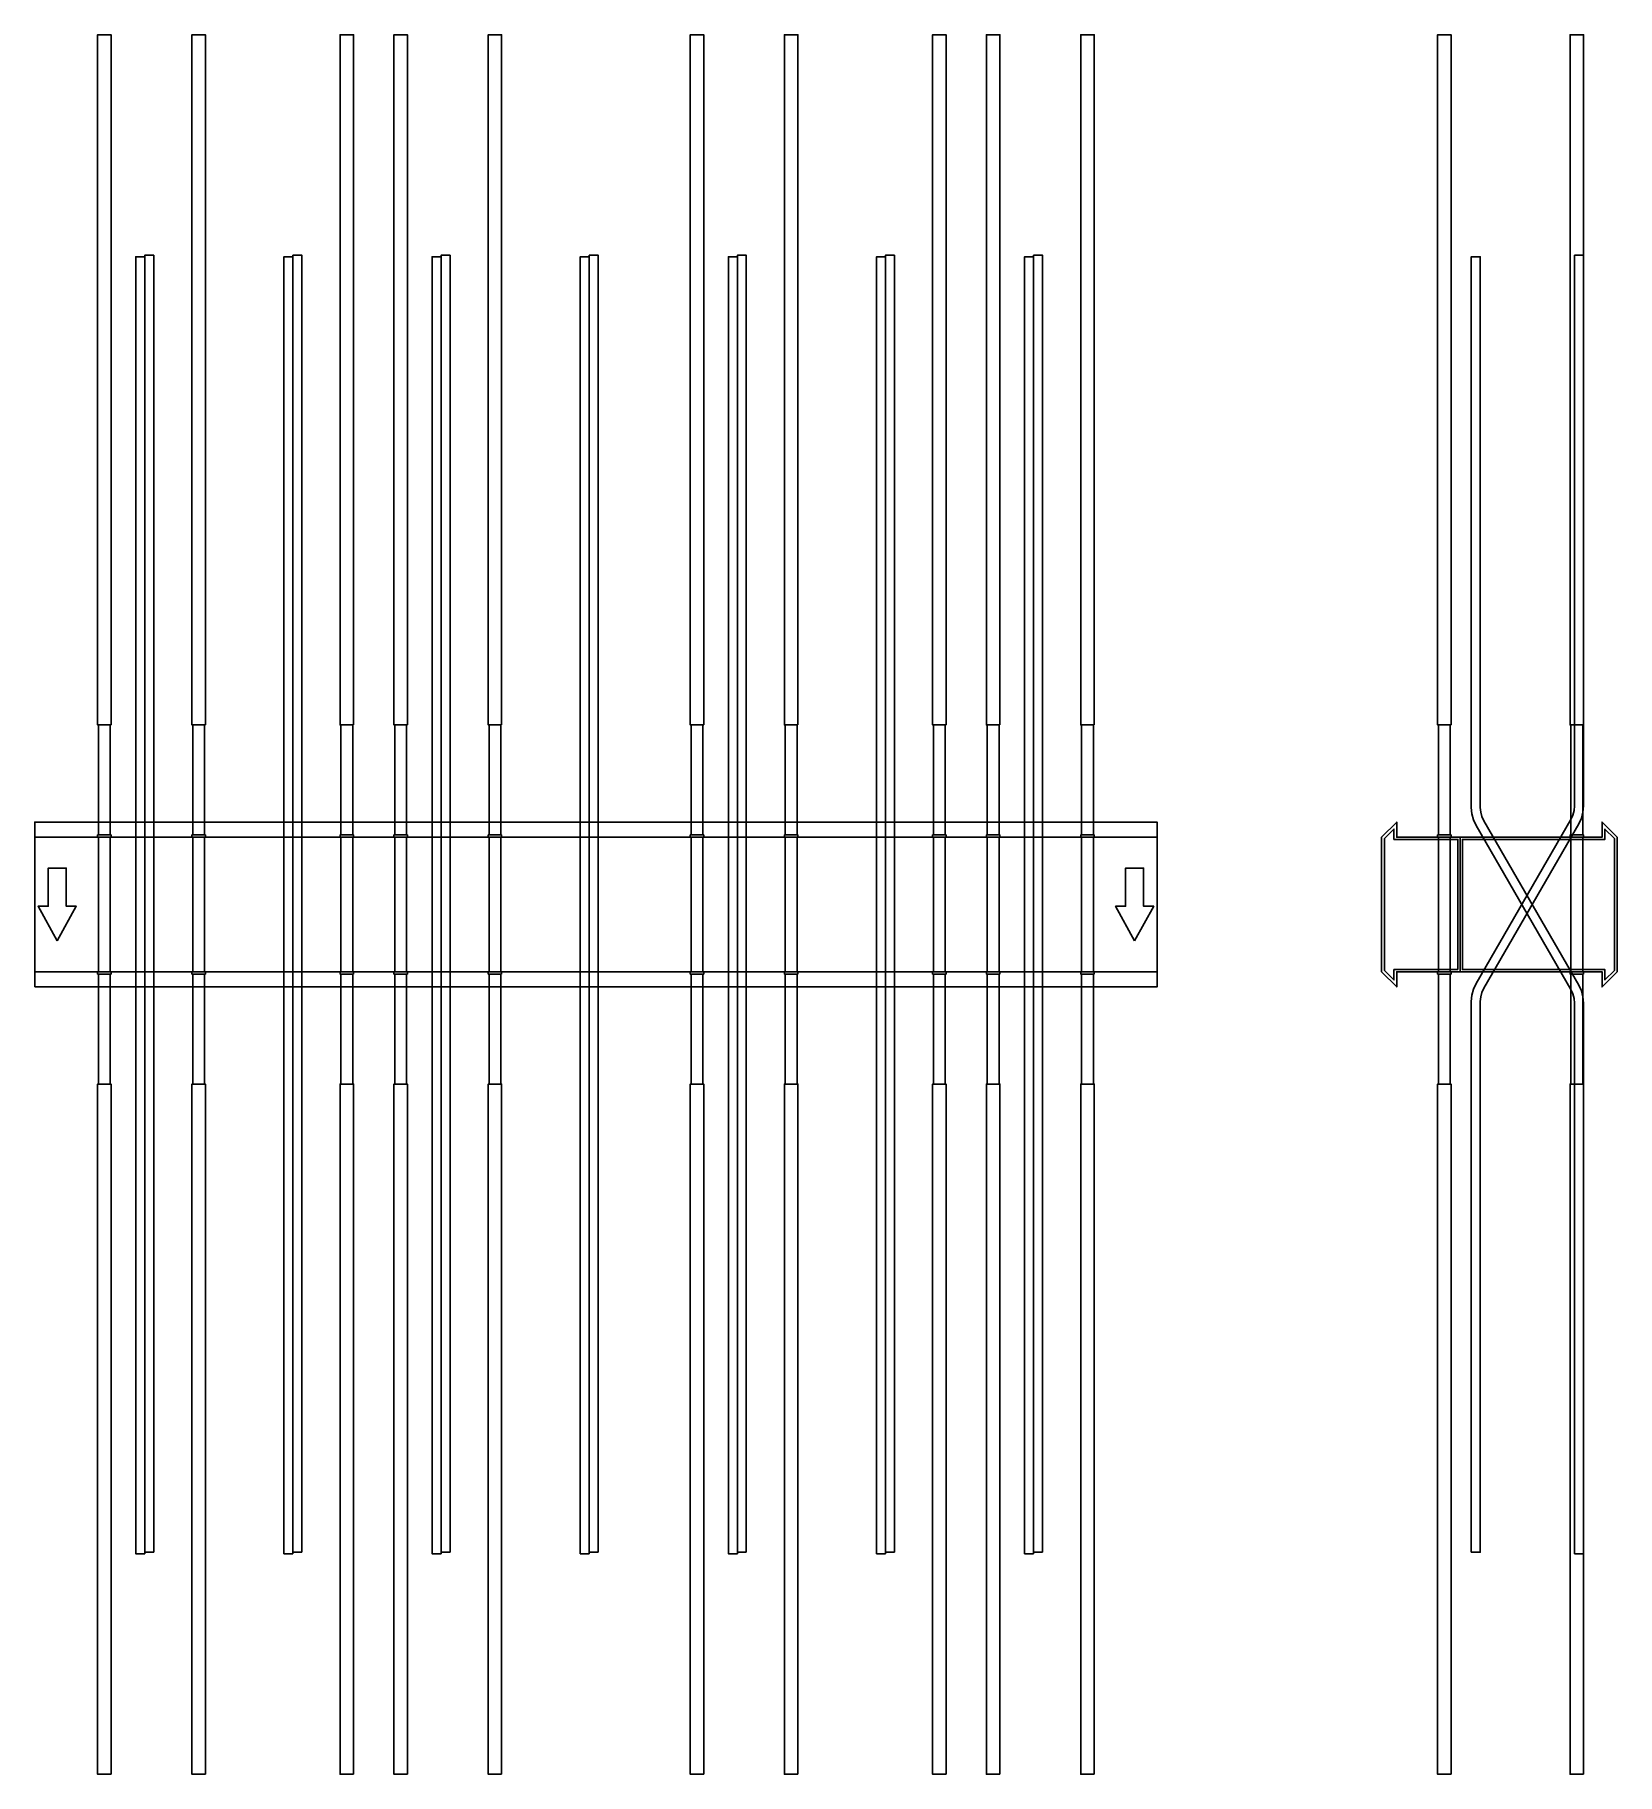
# Model space of a CAD drawing. Extents: x 0 to 1410, y -775 to 775.
import ezdxf

# ---------------------------------------------------------------- set-up
doc = ezdxf.new("R2010")
doc.units = 0
doc.layers.add('Halfen', color=7, linetype='CONTINUOUS')

msp = doc.modelspace()

# ---------------------------------------------------------------- linework, layer by layer
at = {"layer": 'Halfen', "color": 7}
for points in [[(68, 160), (68, 775), (56, 775), (56, 160)], [(152, 160), (152, 775), (140, 775), (140, 160)], [(284, 160), (284, 775), (272, 775), (272, 160)], [(332, 160), (332, 775), (320, 775), (320, 160)], [(416, 160), (416, 775), (404, 775), (404, 160)], [(596, 160), (596, 775), (584, 775), (584, 160)], [(680, 160), (680, 775), (668, 775), (668, 160)], [(812, 160), (812, 775), (800, 775), (800, 160)], [(860, 160), (860, 775), (848, 775), (848, 160)], [(944, 160), (944, 775), (932, 775), (932, 160)], [(1262, 160), (1262, 775), (1250, 775), (1250, 160)], [(1380, 160), (1380, 775), (1368, 775), (1368, 160)], [(98, -578.609), (98, 577.25), (90, 577.25), (90, -578.609)], [(106, -577.251), (106, 578.609), (98, 578.609), (98, -577.251)], [(230, -578.609), (230, 577.25), (222, 577.25), (222, -578.609)], [(238, -577.251), (238, 578.609), (230, 578.609), (230, -577.251)], [(362, -578.609), (362, 577.25), (354, 577.25), (354, -578.609)], [(370, -577.251), (370, 578.609), (362, 578.609), (362, -577.251)], [(494, -578.609), (494, 577.25), (486, 577.25), (486, -578.609)], [(502, -577.251), (502, 578.609), (494, 578.609), (494, -577.251)], [(626, -578.609), (626, 577.25), (618, 577.25), (618, -578.609)], [(634, -577.251), (634, 578.609), (626, 578.609), (626, -577.251)], [(758, -578.609), (758, 577.25), (750, 577.25), (750, -578.609)], [(766, -577.251), (766, 578.609), (758, 578.609), (758, -577.251)], [(890, -578.609), (890, 577.25), (882, 577.25), (882, -578.609)], [(898, -577.251), (898, 578.609), (890, 578.609), (890, -577.251)], [(1280, -577.251), (1280, -86.497), (1280.486, -80.941), (1281.93, -75.553), (1284.287, -70.497), (1368.785, 75.856), (1370.553, 79.648), (1371.635, 83.689), (1372, 87.856), (1372, 578.609), (1380, 578.609), (1380, 87.856), (1379.514, 82.3), (1378.07, 76.912), (1375.713, 71.856), (1291.215, -74.497), (1289.447, -78.289), (1288.365, -82.33), (1288, -86.497), (1288, -577.251)], [(1380, -578.609), (1380, -87.856), (1379.514, -82.3), (1378.07, -76.912), (1375.713, -71.856), (1291.215, 74.497), (1289.447, 78.289), (1288.365, 82.33), (1288, 86.497), (1288, 577.25), (1280, 577.25), (1280, 86.497), (1280.486, 80.941), (1281.93, 75.553), (1284.287, 70.497), (1368.785, -75.856), (1370.553, -79.648), (1371.635, -83.689), (1372, -87.856), (1372, -578.609)], [(67.25, 62), (67.25, 160), (56.75, 160), (56.75, 62)], [(151.25, 62), (151.25, 160), (140.75, 160), (140.75, 62)], [(283.25, 62), (283.25, 160), (272.75, 160), (272.75, 62)], [(331.25, 62), (331.25, 160), (320.75, 160), (320.75, 62)], [(415.25, 62), (415.25, 160), (404.75, 160), (404.75, 62)], [(595.25, 62), (595.25, 160), (584.75, 160), (584.75, 62)], [(679.25, 62), (679.25, 160), (668.75, 160), (668.75, 62)], [(811.25, 62), (811.25, 160), (800.75, 160), (800.75, 62)], [(859.25, 62), (859.25, 160), (848.75, 160), (848.75, 62)], [(943.25, 62), (943.25, 160), (932.75, 160), (932.75, 62)], [(1261.25, 62), (1261.25, 160), (1250.75, 160), (1250.75, 62)], [(1379.25, 62), (1379.25, 160), (1368.75, 160), (1368.75, 62)], [(0, -73.5), (1000, -73.5), (1000, 73.5), (0, 73.5)], [(68, 60), (68, 62), (56, 62), (56, 60)], [(152, 60), (152, 62), (140, 62), (140, 60)], [(284, 60), (284, 62), (272, 62), (272, 60)], [(332, 60), (332, 62), (320, 62), (320, 60)], [(416, 60), (416, 62), (404, 62), (404, 60)], [(596, 60), (596, 62), (584, 62), (584, 60)], [(680, 60), (680, 62), (668, 62), (668, 60)], [(812, 60), (812, 62), (800, 62), (800, 60)], [(860, 60), (860, 62), (848, 62), (848, 60)], [(944, 60), (944, 62), (932, 62), (932, 60)], [(1270, -60), (1270, 60), (1213.5, 60), (1213.5, 73.5), (1200, 60), (1200, -60), (1213.5, -73.5), (1213.5, -60)], [(1268, -58), (1268, 58), (1211, 58), (1211, 67.25), (1202.5, 58.75), (1202.5, -58.75), (1211, -67.25), (1211, -58)], [(1262, 60), (1262, 62), (1250, 62), (1250, 60)], [(1410, -60), (1410, 60), (1396.5, 73.5), (1396.5, 60), (1270, 60), (1270, -60), (1396.5, -60), (1396.5, -73.5)], [(1407.5, -58.75), (1407.5, 58.75), (1399, 67.25), (1399, 58), (1272, 58), (1272, -58), (1399, -58), (1399, -67.25)], [(1380, 60), (1380, 62), (1368, 62), (1368, 60)], [(0, -60), (1000, -60), (1000, 60), (0, 60)], [(67.25, -60), (67.25, 60), (56.75, 60), (56.75, -60)], [(151.25, -60), (151.25, 60), (140.75, 60), (140.75, -60)], [(283.25, -60), (283.25, 60), (272.75, 60), (272.75, -60)], [(331.25, -60), (331.25, 60), (320.75, 60), (320.75, -60)], [(415.25, -60), (415.25, 60), (404.75, 60), (404.75, -60)], [(595.25, -60), (595.25, 60), (584.75, 60), (584.75, -60)], [(679.25, -60), (679.25, 60), (668.75, 60), (668.75, -60)], [(811.25, -60), (811.25, 60), (800.75, 60), (800.75, -60)], [(859.25, -60), (859.25, 60), (848.75, 60), (848.75, -60)], [(943.25, -60), (943.25, 60), (932.75, 60), (932.75, -60)], [(1261.25, -60), (1261.25, 60), (1250.75, 60), (1250.75, -60)], [(1379.25, -60), (1379.25, 60), (1368.75, 60), (1368.75, -60)], [(20, -32.5), (37, -1.5), (28, -1.5), (28, 32.5), (12, 32.5), (12, -1.5), (3, -1.5)], [(980, -32.5), (997, -1.5), (988, -1.5), (988, 32.5), (972, 32.5), (972, -1.5), (963, -1.5)], [(68, -62), (68, -60), (56, -60), (56, -62)], [(67.25, -160), (67.25, -62), (56.75, -62), (56.75, -160)], [(152, -62), (152, -60), (140, -60), (140, -62)], [(151.25, -160), (151.25, -62), (140.75, -62), (140.75, -160)], [(284, -62), (284, -60), (272, -60), (272, -62)], [(283.25, -160), (283.25, -62), (272.75, -62), (272.75, -160)], [(332, -62), (332, -60), (320, -60), (320, -62)], [(331.25, -160), (331.25, -62), (320.75, -62), (320.75, -160)], [(416, -62), (416, -60), (404, -60), (404, -62)], [(415.25, -160), (415.25, -62), (404.75, -62), (404.75, -160)], [(596, -62), (596, -60), (584, -60), (584, -62)], [(595.25, -160), (595.25, -62), (584.75, -62), (584.75, -160)], [(680, -62), (680, -60), (668, -60), (668, -62)], [(679.25, -160), (679.25, -62), (668.75, -62), (668.75, -160)], [(812, -62), (812, -60), (800, -60), (800, -62)], [(811.25, -160), (811.25, -62), (800.75, -62), (800.75, -160)], [(860, -62), (860, -60), (848, -60), (848, -62)], [(859.25, -160), (859.25, -62), (848.75, -62), (848.75, -160)], [(944, -62), (944, -60), (932, -60), (932, -62)], [(943.25, -160), (943.25, -62), (932.75, -62), (932.75, -160)], [(1262, -62), (1262, -60), (1250, -60), (1250, -62)], [(1261.25, -160), (1261.25, -62), (1250.75, -62), (1250.75, -160)], [(1380, -62), (1380, -60), (1368, -60), (1368, -62)], [(1379.25, -160), (1379.25, -62), (1368.75, -62), (1368.75, -160)], [(68, -775), (68, -160), (56, -160), (56, -775)], [(152, -775), (152, -160), (140, -160), (140, -775)], [(284, -775), (284, -160), (272, -160), (272, -775)], [(332, -775), (332, -160), (320, -160), (320, -775)], [(416, -775), (416, -160), (404, -160), (404, -775)], [(596, -775), (596, -160), (584, -160), (584, -775)], [(680, -775), (680, -160), (668, -160), (668, -775)], [(812, -775), (812, -160), (800, -160), (800, -775)], [(860, -775), (860, -160), (848, -160), (848, -775)], [(944, -775), (944, -160), (932, -160), (932, -775)], [(1262, -775), (1262, -160), (1250, -160), (1250, -775)], [(1380, -775), (1380, -160), (1368, -160), (1368, -775)]]:
    msp.add_lwpolyline(points, close=True, dxfattribs=at)

doc.saveas('drawing.dxf')
